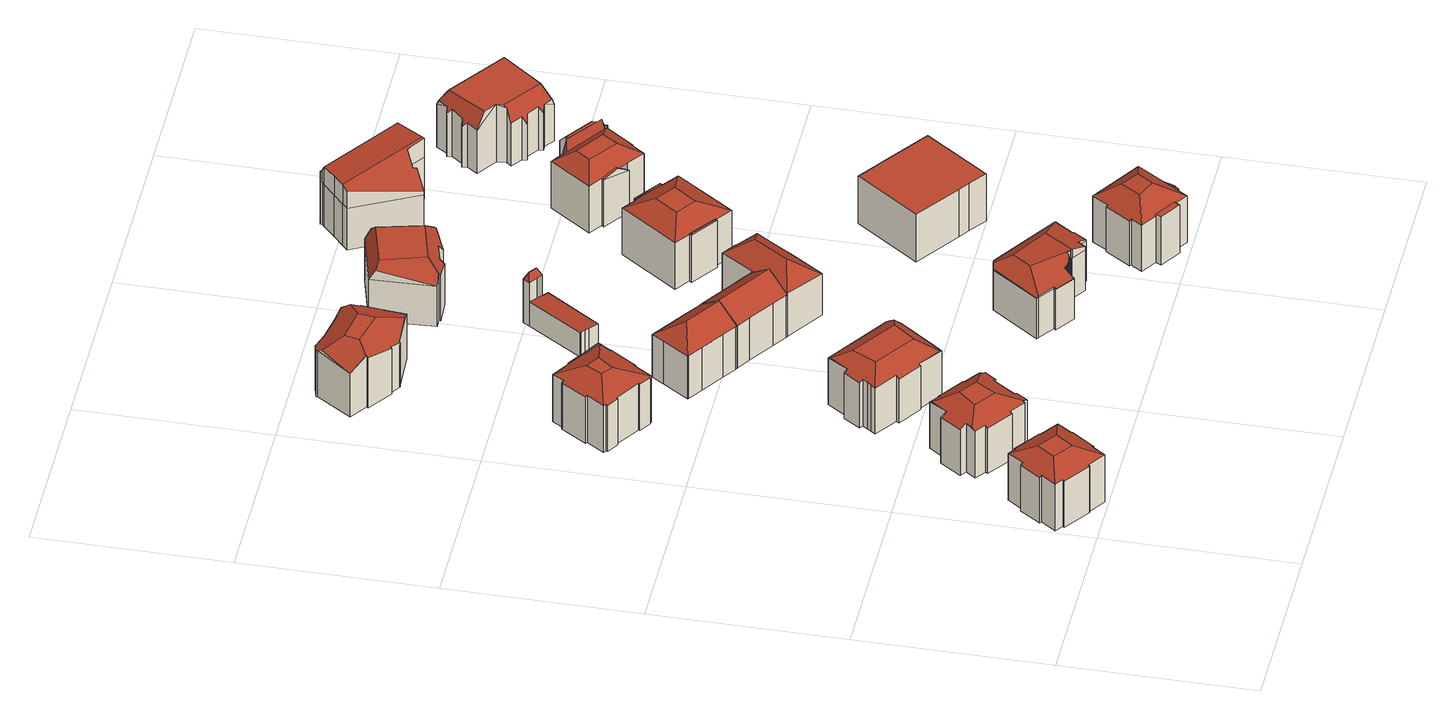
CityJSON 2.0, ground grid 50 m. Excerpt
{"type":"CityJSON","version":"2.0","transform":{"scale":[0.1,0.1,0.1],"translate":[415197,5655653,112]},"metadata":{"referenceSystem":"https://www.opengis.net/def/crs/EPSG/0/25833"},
"CityObjects":{
"building1":{"type":"Building","attributes":{"Dachtyp_tdc":"tdcCutTentRoof","Gemeindeschluessel":14612000,"Dachneigung":26.46,"QualitaetDacherkennung":61,"Geometrietyp2DReferenz":"3000","measuredHeight":16.93,"function":"31001_9998","roofType":"9999"},"geometry":[{"type":"Solid","lod":"2","boundaries":[[[[0,1,2,3]],[[1,4,5,2]],[[4,6,7,5]],[[6,8,9,7]],[[8,10,11,9]],[[10,12,13,11]],[[12,14,15,13]],[[14,16,17,15]],[[16,18,19,17]],[[18,20,21,19]],[[20,22,23,21]],[[22,24,25,23]],[[24,26,27,25]],[[26,28,29,27]],[[28,30,31,29]],[[30,32,33,31]],[[32,34,35,33]],[[34,36,37,35]],[[36,38,39,37]],[[38,0,3,39]],[[14,12,10,8,6,4,40,41]],[[24,22,20,18,16,14,41,42]],[[34,32,30,28,26,24,42,43]],[[4,1,0,38,36,34,43,40]],[[43,42,41,40]],[[3,2,5,7,9,11,13,15,17,19,21,23,25,27,29,31,33,35,37,39]]]],"semantics":{"surfaces":[{"type":"WallSurface"},{"type":"RoofSurface"},{"type":"GroundSurface"}],"values":[[0,0,0,0,0,0,0,0,0,0,0,0,0,0,0,0,0,0,0,0,1,1,1,1,1,2]]}}]},
"building2":{"type":"Building","attributes":{"Dachtyp_tdc":"tdcFreeFormRoof","Gemeindeschluessel":14612000,"Dachneigung":25.33,"QualitaetDacherkennung":45,"Geometrietyp2DReferenz":"3000","measuredHeight":16.92,"function":"31001_9998","roofType":"5000"},"geometry":[{"type":"Solid","lod":"2","boundaries":[[[[44,45,46,47]],[[45,48,49,46]],[[48,50,51,49]],[[50,52,53,51]],[[52,54,55,53]],[[54,56,57,55]],[[56,58,59,57]],[[58,60,61,59]],[[60,62,63,61]],[[62,64,65,63]],[[64,66,67,65]],[[66,68,69,67]],[[68,70,71,69]],[[70,72,73,71]],[[72,74,75,73]],[[74,76,77,75]],[[76,78,79,77]],[[78,80,81,79]],[[80,82,83,81]],[[82,84,85,83]],[[84,86,87,85]],[[86,88,89,87]],[[88,90,91,89]],[[90,44,47,91]],[[92,93,88,86,84,82,80,78,76,94,95]],[[92,96,97,48,45,44,90,93]],[[98,99,62,60,58,56,54,52,50,97,96]],[[74,72,70,68,66,64,99,98,95,94]],[[95,98,96,92]],[[50,48,97]],[[64,62,99]],[[90,88,93]],[[76,74,94]],[[47,46,49,51,53,55,57,59,61,63,65,67,69,71,73,75,77,79,81,83,85,87,89,91]]]],"semantics":{"surfaces":[{"type":"WallSurface"},{"type":"RoofSurface"},{"type":"GroundSurface"}],"values":[[0,0,0,0,0,0,0,0,0,0,0,0,0,0,0,0,0,0,0,0,0,0,0,0,1,1,1,1,1,0,0,0,0,2]]}}]},
"building3":{"type":"Building","attributes":{"Gemeindeschluessel":14612000,"Geometrietyp2DReferenz":"3000","function":"31001_9998","roofType":"9999"},"children":["building3-1","building3-2"]},
"building3-1":{"type":"BuildingPart","attributes":{"Dachtyp_tdc":"tdcPolyFlatRoof","Dachneigung":2.86,"QualitaetDacherkennung":8,"Geometrietyp2DReferenz":"3000","measuredHeight":14.55,"roofType":"2100"},"parents":["building3"],"geometry":[{"type":"MultiSurface","lod":"2","boundaries":[[[100,101,102,103]],[[101,104,105,102]],[[104,106,107,105]],[[106,108,109,107]],[[108,110,111,109]],[[110,112,113,111]],[[112,114,115,116,113]],[[114,112,110,108,106,104,101,100,117]],[[103,102,105,107,109,111,113,116]]],"semantics":{"surfaces":[{"type":"WallSurface"},{"type":"RoofSurface"},{"type":"GroundSurface"}],"values":[0,0,0,0,0,0,0,1,2]}}]},
"building3-2":{"type":"BuildingPart","attributes":{"Dachtyp_tdc":"tdcCutTentRoof","Dachneigung":22.01,"QualitaetDacherkennung":61,"Geometrietyp2DReferenz":"3000","measuredHeight":16.85,"roofType":"9999"},"parents":["building3"],"geometry":[{"type":"MultiSurface","lod":"2","boundaries":[[[118,119,120,121]],[[119,122,123,120]],[[122,124,100,103,123]],[[115,125,126,116]],[[125,127,128,126]],[[127,129,130,128]],[[129,131,132,130]],[[131,133,134,132]],[[133,135,136,134]],[[135,137,138,136]],[[137,139,140,138]],[[139,141,142,140]],[[141,143,144,142]],[[143,145,146,144]],[[145,147,148,146]],[[147,149,150,148]],[[149,151,152,150]],[[151,153,154,152]],[[153,155,156,154]],[[155,118,121,156]],[[115,117,124,122,157,158]],[[133,131,129,127,125,115,158,159]],[[151,149,147,145,143,141,139,137,135,133,159,160]],[[122,119,118,155,153,151,160,157]],[[160,159,158,157]],[[121,120,123,103,116,126,128,130,132,134,136,138,140,142,144,146,148,150,152,154,156]]],"semantics":{"surfaces":[{"type":"WallSurface"},{"type":"RoofSurface"},{"type":"GroundSurface"}],"values":[0,0,0,0,0,0,0,0,0,0,0,0,0,0,0,0,0,0,0,0,1,1,1,1,1,2]}}]},
"building4":{"type":"Building","attributes":{"Dachtyp_tdc":"tdcFreeFormRoof","Gemeindeschluessel":14612000,"Dachneigung":32.3,"QualitaetDacherkennung":56,"Geometrietyp2DReferenz":"3000","measuredHeight":16.77,"function":"31001_9998","roofType":"5000"},"geometry":[{"type":"Solid","lod":"2","boundaries":[[[[161,162,163,164]],[[162,165,166,163]],[[165,167,168,166]],[[167,169,170,168]],[[169,171,172,170]],[[171,173,174,172]],[[173,175,176,174]],[[175,177,178,176]],[[177,179,180,178]],[[179,181,182,180]],[[181,183,184,182]],[[183,185,186,184]],[[185,187,188,186]],[[187,189,190,188]],[[189,191,192,190]],[[191,193,194,192]],[[193,195,196,194]],[[195,197,198,196]],[[197,161,164,198]],[[199,173,171,169,200,201,202]],[[175,199,202,203,204,183,181,179,177]],[[205,206,193,191,189,187,185,204,203]],[[205,201,200,167,165,162,161,197,195,206]],[[203,202,201,205]],[[175,173,199]],[[169,167,200]],[[185,183,204]],[[195,193,206]],[[164,163,166,168,170,172,174,176,178,180,182,184,186,188,190,192,194,196,198]]]],"semantics":{"surfaces":[{"type":"WallSurface"},{"type":"RoofSurface"},{"type":"GroundSurface"}],"values":[[0,0,0,0,0,0,0,0,0,0,0,0,0,0,0,0,0,0,0,1,1,1,1,1,0,0,0,0,2]]}}]},
"building5":{"type":"Building","attributes":{"Dachtyp_tdc":"tdcFreeFormRoof","Gemeindeschluessel":14612000,"Dachneigung":35.89,"QualitaetDacherkennung":59,"Geometrietyp2DReferenz":"3000","measuredHeight":17.26,"function":"31001_9998","roofType":"5000"},"geometry":[{"type":"Solid","lod":"2","boundaries":[[[[207,208,209,210]],[[208,211,212,209]],[[211,213,214,212]],[[213,215,216,214]],[[215,217,218,216]],[[217,219,220,218]],[[219,221,222,220]],[[221,223,224,222]],[[223,225,226,224]],[[225,227,228,226]],[[227,229,230,228]],[[229,231,232,230]],[[225,223,221,219,217,215,233]],[[215,213,211,233]],[[211,208,207,231,229,227,225,233]],[[232,210,209,212,214,216,218,220,222,224,226,228,230]],[[231,207,210,232]]]],"semantics":{"surfaces":[{"type":"WallSurface"},{"type":"RoofSurface"},{"type":"GroundSurface"}],"values":[[0,0,0,0,0,0,0,0,0,0,0,0,1,1,1,2,0]]}}]},
"building6":{"type":"Building","attributes":{"Dachtyp_tdc":"tdcFreeFormRoof","Gemeindeschluessel":14612000,"Dachneigung":29.19,"QualitaetDacherkennung":29,"Geometrietyp2DReferenz":"3000","measuredHeight":17.27,"function":"31001_9998","roofType":"5000"},"geometry":[{"type":"Solid","lod":"2","boundaries":[[[[234,235,236,237]],[[235,238,239,236]],[[238,240,241,239]],[[240,242,243,241]],[[242,244,245,243]],[[244,246,247,245]],[[246,248,249,247]],[[248,250,251,249]],[[250,252,253,251]],[[252,254,255,253]],[[254,256,257,255]],[[256,258,259,257]],[[258,260,261,259]],[[260,262,263,261]],[[262,264,265,263]],[[264,266,267,265]],[[266,268,269,267]],[[268,270,271,269]],[[270,234,237,271]],[[240,272,273,274,275,248,246,244,242]],[[276,277,260,258,256,254,252,250,275,274]],[[276,278,279,262,277]],[[278,273,272,238,235,234,270,268,266,264,279]],[[274,273,278,276]],[[240,238,272]],[[250,248,275]],[[264,262,279]],[[262,260,277]],[[237,236,239,241,243,245,247,249,251,253,255,257,259,261,263,265,267,269,271]]]],"semantics":{"surfaces":[{"type":"WallSurface"},{"type":"RoofSurface"},{"type":"GroundSurface"}],"values":[[0,0,0,0,0,0,0,0,0,0,0,0,0,0,0,0,0,0,0,1,1,1,1,1,0,0,0,0,2]]}}]},
"building7":{"type":"Building","attributes":{"Dachtyp_tdc":"tdcGableRoof","Gemeindeschluessel":14612000,"Dachneigung":35.76,"QualitaetDacherkennung":65,"Geometrietyp2DReferenz":"3000","measuredHeight":17.19,"function":"31001_9998","roofType":"3100"},"geometry":[{"type":"Solid","lod":"2","boundaries":[[[[280,281,282,283]],[[281,284,285,282]],[[284,286,287,285]],[[286,288,289,287]],[[288,290,291,289]],[[290,292,293,291]],[[292,294,295,293]],[[294,296,297,295]],[[296,298,299,297]],[[298,300,301,299]],[[300,302,303,301]],[[302,227,304,303]],[[227,305,306,304]],[[305,223,307,306]],[[223,308,309,307]],[[308,280,283,309]],[[305,227,302,300,298,296,294,292,290]],[[290,288,286,284,281,280,308,223,305]],[[283,282,285,287,289,291,293,295,297,299,301,303,304,306,307,309]]]],"semantics":{"surfaces":[{"type":"WallSurface"},{"type":"RoofSurface"},{"type":"GroundSurface"}],"values":[[0,0,0,0,0,0,0,0,0,0,0,0,0,0,0,0,1,1,2]]}}]},
"building8":{"type":"Building","attributes":{"Gemeindeschluessel":14612000,"Geometrietyp2DReferenz":"3000","function":"31001_9998","roofType":"9999"},"children":["building8-1","building8-2"]},
"building8-1":{"type":"BuildingPart","attributes":{"Dachtyp_tdc":"tdcFreeFormRoof","Dachneigung":65.58,"QualitaetDacherkennung":4,"Geometrietyp2DReferenz":"3000","measuredHeight":15.23,"roofType":"5000"},"parents":["building8"],"geometry":[{"type":"MultiSurface","lod":"2","boundaries":[[[310,311,312,313,314]],[[311,315,316,312]],[[315,317,318,319,316]],[[320,321,315,311]],[[320,311,310]],[[321,320,310,317]],[[321,317,315]],[[319,313,312,316]]],"semantics":{"surfaces":[{"type":"WallSurface"},{"type":"RoofSurface"},{"type":"GroundSurface"}],"values":[0,0,0,1,1,1,1,2]}}]},
"building8-2":{"type":"BuildingPart","attributes":{"Dachtyp_tdc":"tdcPolyFlatRoof","Dachneigung":6.59,"QualitaetDacherkennung":70,"Geometrietyp2DReferenz":"3000","measuredHeight":7.3,"roofType":"2100"},"parents":["building8"],"geometry":[{"type":"MultiSurface","lod":"2","boundaries":[[[318,322,323,319]],[[322,324,325,323]],[[324,326,327,325]],[[326,328,329,327]],[[328,330,331,329]],[[330,332,333,331]],[[332,314,313,333]],[[332,330,328,326,324,322,318,314]],[[313,319,323,325,327,329,331,333]]],"semantics":{"surfaces":[{"type":"WallSurface"},{"type":"RoofSurface"},{"type":"GroundSurface"}],"values":[0,0,0,0,0,0,0,1,2]}}]},
"building9":{"type":"Building","attributes":{"Dachtyp_tdc":"tdcFreeFormRoof","Gemeindeschluessel":14612000,"Dachneigung":3.52,"QualitaetDacherkennung":40,"Geometrietyp2DReferenz":"3000","measuredHeight":15.54,"function":"31001_9998","roofType":"5000"},"geometry":[{"type":"Solid","lod":"2","boundaries":[[[[334,335,336,337]],[[337,336,338,339]],[[340,341,342]],[[343,344,340]],[[342,341,345,346,347]],[[348,349,344,343]],[[350,349,348]],[[351,352,353,354]],[[355,356,352,351]],[[354,353,357,358]],[[358,357,359,360]],[[360,359,361,362]],[[362,361,363,364]],[[364,363,365,366]],[[366,365,367,368]],[[368,367,369,370]],[[370,369,371,372]],[[372,371,373,374]],[[374,373,375,376]],[[376,375,377,378]],[[378,377,379,380]],[[380,379,381,382]],[[382,381,383,384]],[[384,383,385,386]],[[386,385,387,388]],[[388,387,389,390]],[[390,389,391,392]],[[392,391,350]],[[339,338,393,394]],[[394,393,356,355]],[[395,396,335,334]],[[347,346,397,398]],[[398,397,399,400]],[[400,399,401,402]],[[402,401,396,395]],[[403,404,405,406,407,408,409,410,411,412,413,414,415,416,417,418,419,420,421,422,423,424,425,426,427,428,429,430,431,432,433,434,435,436,437]],[[386,388,404,403]],[[388,390,405,404]],[[390,392,406,405]],[[392,350,407,406]],[[350,348,408,407]],[[348,343,409,408]],[[343,340,410,409]],[[340,342,411,410]],[[342,347,412,411]],[[347,398,413,412]],[[398,400,414,413]],[[400,402,415,414]],[[402,395,416,415]],[[395,334,417,416]],[[334,337,418,417]],[[337,339,419,418]],[[339,394,420,419]],[[394,355,421,420]],[[355,351,422,421]],[[351,354,423,422]],[[354,358,424,423]],[[358,360,425,424]],[[360,362,426,425]],[[362,364,427,426]],[[364,366,428,427]],[[366,368,429,428]],[[368,370,430,429]],[[370,372,431,430]],[[372,374,432,431]],[[374,376,433,432]],[[376,378,434,433]],[[378,380,435,434]],[[380,382,436,435]],[[382,384,437,436]],[[384,386,403,437]],[[396,401,399,397,346,345,438,335]],[[356,393,338,439,391,389,387,385,383,381,379,377,375,373,371,369,367,365,363,361,359,357,353,352]],[[440,344,349,350,391,439]],[[345,341,340,344,440,438]],[[336,335,438,440,439,338]]]],"semantics":{"surfaces":[{"type":"WallSurface"},{"type":"GroundSurface"},{"type":"RoofSurface"}],"values":[[0,0,0,0,0,0,0,0,0,0,0,0,0,0,0,0,0,0,0,0,0,0,0,0,0,0,0,0,0,0,0,0,0,0,0,1,0,0,0,0,0,0,0,0,0,0,0,0,0,0,0,0,0,0,0,0,0,0,0,0,0,0,0,0,0,0,0,0,0,0,0,2,2,2,2,2]]}}]},
"building10":{"type":"Building","attributes":{"Dachtyp_tdc":"tdcFreeFormRoof","Gemeindeschluessel":14612000,"Dachneigung":36.67,"QualitaetDacherkennung":55,"Geometrietyp2DReferenz":"3000","measuredHeight":17.05,"function":"31001_9998","roofType":"5000"},"geometry":[{"type":"Solid","lod":"2","boundaries":[[[[441,442,443,444]],[[442,445,446,443]],[[445,447,448,446]],[[447,449,450,448]],[[449,451,452,450]],[[451,453,454,452]],[[453,455,456,454]],[[455,457,458,456]],[[457,459,460,458]],[[459,461,462,460]],[[461,463,464,462]],[[463,465,466,464]],[[465,467,468,466]],[[467,441,444,468]],[[467,469,470,441]],[[455,453,451,449,447,471]],[[461,459,457,455,471,469,467,465,463]],[[471,447,445,442,470,469]],[[442,441,470]],[[444,443,446,448,450,452,454,456,458,460,462,464,466,468]]]],"semantics":{"surfaces":[{"type":"WallSurface"},{"type":"RoofSurface"},{"type":"GroundSurface"}],"values":[[0,0,0,0,0,0,0,0,0,0,0,0,0,0,1,1,1,1,0,2]]}}]},
"building11":{"type":"Building","attributes":{"Dachtyp_tdc":"tdcFreeFormRoof","Gemeindeschluessel":14612000,"Dachneigung":0.51,"QualitaetDacherkennung":48,"Geometrietyp2DReferenz":"3000","measuredHeight":17.25,"function":"31001_9998","roofType":"5000"},"geometry":[{"type":"Solid","lod":"2","boundaries":[[[[472,473,474,475]],[[473,476,477,474]],[[476,478,479,477]],[[478,480,481,479]],[[480,482,483,481]],[[482,484,485,483]],[[484,486,487,485]],[[486,488,489,487]],[[488,490,491,489]],[[490,492,493,491]],[[492,494,495,493]],[[494,472,475,495]],[[496,497,473,472,498,499]],[[500,501,478,476,497,496]],[[502,503,490,488,486,484,482,480,501,500]],[[492,503,502,499,498,494]],[[502,500,496,499]],[[476,473,497]],[[492,490,503]],[[472,494,498]],[[480,478,501]],[[475,474,477,479,481,483,485,487,489,491,493,495]]]],"semantics":{"surfaces":[{"type":"WallSurface"},{"type":"RoofSurface"},{"type":"GroundSurface"}],"values":[[0,0,0,0,0,0,0,0,0,0,0,0,1,1,1,1,1,0,0,0,0,2]]}}]},
"building12":{"type":"Building","attributes":{"Gemeindeschluessel":14612000,"Geometrietyp2DReferenz":"3000","function":"31001_9998","roofType":"9999"},"children":["building12-1","building12-2","building12-3"]},
"building12-1":{"type":"BuildingPart","attributes":{"Dachtyp_tdc":"tdcCutTentRoof","Dachneigung":35.68,"QualitaetDacherkennung":61,"Geometrietyp2DReferenz":"3000","measuredHeight":17.92,"roofType":"9999"},"parents":["building12"],"geometry":[{"type":"MultiSurface","lod":"2","boundaries":[[[504,505,506,507,508,509,510,511]],[[512,504,511,513]],[[514,515,516,517,512,513,518]],[[509,519,520,521,514,518,510]],[[518,513,511,510]],[[522,523,524,525,526,527,528,529,530,531,532,533]],[[519,509,524,523]],[[509,508,525,524]],[[508,507,526,525]],[[507,506,527,526]],[[506,505,528,527]],[[505,504,529,528]],[[504,512,534,530,529]],[[515,514,532,531,535]],[[514,521,533,532]]],"semantics":{"surfaces":[{"type":"RoofSurface"},{"type":"GroundSurface"},{"type":"WallSurface"}],"values":[0,0,0,0,0,1,2,2,2,2,2,2,2,2,2]}}]},
"building12-2":{"type":"BuildingPart","attributes":{"Dachtyp_tdc":"tdcPolyFlatRoof","Dachneigung":0,"QualitaetDacherkennung":49,"Geometrietyp2DReferenz":"3000","measuredHeight":14.68,"roofType":"1000"},"parents":["building12"],"geometry":[{"type":"MultiSurface","lod":"2","boundaries":[[[536,537,538,533,521]],[[537,539,540,538]],[[539,541,519,523,540]],[[541,539,537,536,542]],[[522,533,538,540,523]]],"semantics":{"surfaces":[{"type":"WallSurface"},{"type":"RoofSurface"},{"type":"GroundSurface"}],"values":[0,0,0,1,2]}}]},
"building12-3":{"type":"BuildingPart","attributes":{"Dachtyp_tdc":"tdcGableRoof","Dachneigung":12.39,"QualitaetDacherkennung":10,"Geometrietyp2DReferenz":"3000","measuredHeight":14.34,"roofType":"3100"},"parents":["building12"],"geometry":[{"type":"MultiSurface","lod":"2","boundaries":[[[534,543,544,530]],[[543,545,546,544]],[[545,535,531,546]],[[545,543,547]],[[543,534,517,548,547]],[[535,545,547,548,516]],[[530,544,546,531]]],"semantics":{"surfaces":[{"type":"WallSurface"},{"type":"RoofSurface"},{"type":"GroundSurface"}],"values":[0,0,0,0,1,1,2]}}]},
"building13":{"type":"Building","attributes":{"Gemeindeschluessel":14612000,"Geometrietyp2DReferenz":"3000","function":"31001_9998","roofType":"9999"},"children":["building13-1","building13-2","building13-3"]},
"building13-1":{"type":"BuildingPart","attributes":{"Dachtyp_tdc":"tdcFreeFormRoof","Dachneigung":29.18,"QualitaetDacherkennung":26,"Geometrietyp2DReferenz":"3000","measuredHeight":14.48,"roofType":"5000"},"parents":["building13"],"geometry":[{"type":"MultiSurface","lod":"2","boundaries":[[[549,550,551,552,553]],[[550,554,555,551]],[[554,556,557,555]],[[556,558,557]],[[559,556,554]],[[560,559,554,550]],[[560,550,549,561]],[[559,560,561,556]],[[552,551,555,557,562]]],"semantics":{"surfaces":[{"type":"WallSurface"},{"type":"RoofSurface"},{"type":"GroundSurface"}],"values":[0,0,0,0,1,1,1,1,2]}}]},
"building13-2":{"type":"BuildingPart","attributes":{"Dachtyp_tdc":"tdcCutTentRoof","Dachneigung":26.24,"QualitaetDacherkennung":64,"Geometrietyp2DReferenz":"3000","measuredHeight":17.24,"roofType":"9999"},"parents":["building13"],"geometry":[{"type":"MultiSurface","lod":"2","boundaries":[[[563,564,565,566]],[[564,567,568,565]],[[567,569,570,568]],[[569,553,552,570]],[[558,571,572,557]],[[571,573,574,572]],[[573,575,576,574]],[[575,577,578,576]],[[569,567,579,580]],[[571,558,581,553,569,580,582]],[[573,571,582,583]],[[567,564,563,577,575,573,583,579]],[[583,582,580,579]],[[566,565,568,570,552,562,557,572,574,576,578]]],"semantics":{"surfaces":[{"type":"WallSurface"},{"type":"RoofSurface"},{"type":"GroundSurface"}],"values":[0,0,0,0,0,0,0,0,1,1,1,1,1,2]}}]},
"building13-3":{"type":"BuildingPart","attributes":{"Dachtyp_tdc":"tdcFreeFormRoof","Dachneigung":29.74,"QualitaetDacherkennung":10,"Geometrietyp2DReferenz":"3000","measuredHeight":14.36,"roofType":"5000"},"parents":["building13"],"geometry":[{"type":"MultiSurface","lod":"2","boundaries":[[[584,585,586,578,577]],[[585,587,588,586]],[[587,589,563,566,588]],[[590,591,587,585]],[[590,585,584]],[[591,590,584,589]],[[591,589,587]],[[566,578,586,588]]],"semantics":{"surfaces":[{"type":"WallSurface"},{"type":"RoofSurface"},{"type":"GroundSurface"}],"values":[0,0,0,1,1,1,1,2]}}]},
"building14":{"type":"Building","attributes":{"Dachtyp_tdc":"tdcPolyFlatRoof","Gemeindeschluessel":14612000,"Dachneigung":0,"QualitaetDacherkennung":56,"Geometrietyp2DReferenz":"3000","measuredHeight":14.34,"function":"31001_9998","roofType":"1000"},"geometry":[{"type":"Solid","lod":"2","boundaries":[[[[592,593,594,595]],[[593,596,597,594]],[[596,598,599,597]],[[598,600,601,599]],[[600,602,603,601]],[[602,604,605,603]],[[604,606,607,605]],[[604,602,600,598,596,593,592,606]],[[607,595,594,597,599,601,603,605]],[[606,592,595,607]]]],"semantics":{"surfaces":[{"type":"WallSurface"},{"type":"RoofSurface"},{"type":"GroundSurface"}],"values":[[0,0,0,0,0,0,0,1,2,0]]}}]},
"building15":{"type":"Building","attributes":{"Dachtyp_tdc":"tdcFreeFormRoof","Gemeindeschluessel":14612000,"Dachneigung":3.26,"QualitaetDacherkennung":33,"Geometrietyp2DReferenz":"3000","measuredHeight":18.59,"function":"31001_9998","roofType":"5000"},"geometry":[{"type":"Solid","lod":"2","boundaries":[[[[608,609,610,611]],[[609,612,613,610]],[[612,614,615,613]],[[614,616,617,615]],[[616,618,619,617]],[[618,620,621,619]],[[620,622,623,621]],[[622,624,625,623]],[[624,626,627,625]],[[626,628,629,627]],[[628,630,631,629]],[[632,633,634,635,636,637,638,639]],[[640,641,642,643,644,645,616]],[[646,635,634,645,644]],[[647,646,644,648]],[[630,635,646,647]],[[648,644,643,608]],[[608,643,642,609]],[[609,642,641,612]],[[612,641,640,614]],[[614,640,616]],[[622,639,638,624]],[[620,632,639,622]],[[624,638,637,626]],[[626,637,636,628]],[[628,636,635,630]],[[618,633,632,620]],[[616,645,634,633,618]],[[631,649,650,611,610,613,615,617,619,621,623,625,627,629]],[[630,647,649,631]],[[647,648,650,649]],[[648,608,611,650]]]],"semantics":{"surfaces":[{"type":"WallSurface"},{"type":"RoofSurface"},{"type":"GroundSurface"}],"values":[[0,0,0,0,0,0,0,0,0,0,0,1,1,1,0,0,0,0,0,0,0,0,0,0,0,0,0,0,2,0,0,0]]}}]},
"building16":{"type":"Building","attributes":{"Gemeindeschluessel":14612000,"Geometrietyp2DReferenz":"3000","function":"31001_9998","roofType":"9999"},"children":["building16-1","building16-2","building16-3","building16-4"]},
"building16-1":{"type":"BuildingPart","attributes":{"Dachtyp_tdc":"tdcGableRoof","Dachneigung":11.37,"QualitaetDacherkennung":14,"Geometrietyp2DReferenz":"3000","measuredHeight":15.13,"roofType":"3100"},"parents":["building16"],"geometry":[{"type":"MultiSurface","lod":"2","boundaries":[[[651,652,653,654]],[[652,655,656,653]],[[655,657,658,656]],[[655,652,659]],[[652,651,660,661,659]],[[657,655,659,661,662]],[[654,653,656,658]]],"semantics":{"surfaces":[{"type":"WallSurface"},{"type":"RoofSurface"},{"type":"GroundSurface"}],"values":[0,0,0,0,1,1,2]}}]},
"building16-2":{"type":"BuildingPart","attributes":{"Dachtyp_tdc":"tdcFreeFormRoof","Dachneigung":80.84,"QualitaetDacherkennung":28,"Geometrietyp2DReferenz":"3000","measuredHeight":17.37,"roofType":"5000"},"parents":["building16"],"geometry":[{"type":"MultiSurface","lod":"2","boundaries":[[[663,664,665,666]],[[667,664,663]],[[668,667,663,669]],[[668,669,670]],[[667,668,670,671,664]],[[672,673,666,665,674]]],"semantics":{"surfaces":[{"type":"WallSurface"},{"type":"RoofSurface"},{"type":"GroundSurface"}],"values":[0,1,1,1,1,2]}}]},
"building16-3":{"type":"BuildingPart","attributes":{"Dachtyp_tdc":"tdcHipAndGableRoof","Dachneigung":47.98,"QualitaetDacherkennung":20,"Geometrietyp2DReferenz":"3000","measuredHeight":15.69,"roofType":"5000"},"parents":["building16"],"geometry":[{"type":"MultiSurface","lod":"2","boundaries":[[[675,676,677,678]],[[676,679,680,677]],[[679,681,682,680]],[[681,683,684,682]],[[683,685,686,684]],[[685,687,688,686]],[[687,689,690,691,688]],[[692,693,694,674,671]],[[693,675,678,694]],[[695,683,681,696]],[[681,679,676,675,693,696]],[[695,697,689,687,685,683]],[[693,692,695,696]],[[678,677,680,682,684,686,688,691,673,672,674,694]]],"semantics":{"surfaces":[{"type":"WallSurface"},{"type":"RoofSurface"},{"type":"GroundSurface"}],"values":[0,0,0,0,0,0,0,0,0,1,1,1,1,2]}}]},
"building16-4":{"type":"BuildingPart","attributes":{"Dachtyp_tdc":"tdcCutTentRoof","Dachneigung":33.7,"QualitaetDacherkennung":55,"Geometrietyp2DReferenz":"3000","measuredHeight":17.38,"roofType":"9999"},"parents":["building16"],"geometry":[{"type":"MultiSurface","lod":"2","boundaries":[[[690,698,699,691]],[[698,700,701,699]],[[700,702,703,701]],[[702,704,654,703]],[[704,651,654]],[[705,706,707,658,657]],[[706,708,709,707]],[[708,710,663,666,709]],[[702,700,698,690,711,712,713]],[[706,705,714,660,704,702,713,715]],[[708,706,715,716]],[[711,710,708,716,712]],[[716,715,713,712]],[[691,699,701,703,654,658,707,709,666,673]]],"semantics":{"surfaces":[{"type":"WallSurface"},{"type":"RoofSurface"},{"type":"GroundSurface"}],"values":[0,0,0,0,0,0,0,0,1,1,1,1,1,2]}}]},
"building17":{"type":"Building","attributes":{"Dachtyp_tdc":"tdcFreeFormRoof","Gemeindeschluessel":14612000,"Dachneigung":0.349,"QualitaetDacherkennung":60,"Geometrietyp2DReferenz":"3000","measuredHeight":17.52,"function":"31001_9998","roofType":"5000"},"geometry":[{"type":"Solid","lod":"2","boundaries":[[[[717,718,719,720]],[[718,721,722,719]],[[721,723,724,722]],[[723,725,726,724]],[[725,727,728,726]],[[727,729,730,728]],[[729,731,732,730]],[[731,733,734,732]],[[733,735,736,734]],[[735,737,738,736]],[[739,740,741,742]],[[740,743,744,741]],[[743,745,746,744]],[[745,747,748,746]],[[747,749,750,748]],[[749,751,752,750]],[[751,753,754,752]],[[753,717,720,754]],[[755,756,737,735,757,758]],[[759,756,755,760,761,739]],[[751,749,747,745,743,740,761,760,762,717,753]],[[758,757,733,731,729,727,725,723,721,763]],[[760,755,758,763,718,762]],[[759,737,756]],[[740,739,761]],[[718,717,762]],[[721,718,763]],[[735,733,757]],[[720,719,722,724,726,728,730,732,734,736,738,764,742,741,744,746,748,750,752,754]],[[737,759,764,738]],[[759,739,742,764]]]],"semantics":{"surfaces":[{"type":"WallSurface"},{"type":"RoofSurface"},{"type":"GroundSurface"}],"values":[[0,0,0,0,0,0,0,0,0,0,0,0,0,0,0,0,0,0,1,1,1,1,1,0,0,0,0,0,2,0,0]]}}]}
},
"vertices":[
[188,178,153],[185,174,155],[185,174,13],[188,178,13],[230,142,156],[230,142,13],[205,105,156],[205,105,13],[209,102,153],[209,102,13],[165,41,153],[165,41,13],[161,44,156],[161,44,13],[135,8,156],[135,8,13],[90,39,155],[90,39,13],[88,36,153],[88,36,13],[19,84,153],[19,84,13],[22,88,155],[22,88,13],[2,102,155],[2,102,13],[29,141,155],[29,141,13],[24,145,151],[24,145,13],[62,199,151],[62,199,13],[68,195,155],[68,195,13],[97,236,155],[97,236,13],[117,222,155],[117,222,13],[120,226,153],[120,226,13],[155,129,183],[123,84,183],[72,120,183],[104,165,183],
[169,368,149],[207,422,149],[207,422,11],[169,368,11],[223,411,157],[223,411,11],[258,460,152],[258,460,11],[285,440,152],[285,440,11],[288,445,148],[288,445,11],[354,398,149],[354,398,11],[350,393,153],[350,393,11],[389,365,153],[389,365,11],[387,362,155],[387,362,11],[399,353,149],[399,353,11],[378,323,149],[378,323,11],[370,329,153],[370,329,11],[327,268,154],[327,268,11],[335,263,149],[335,263,11],[314,233,149],[314,233,11],[301,241,156],[301,241,11],[298,236,153],[298,236,11],[259,264,153],[259,264,11],[255,258,149],[255,258,11],[189,305,149],[189,305,11],[193,311,153],[193,311,11],[167,330,153],[167,330,11],[185,356,158],[185,356,11],[235,346,178],[173,339,158],[302,241,156],[290,307,178],[274,391,180],[253,453,157],[321,358,180],[388,361,155],
[217,1342,146],[225,1343,146],[225,1343,7],[217,1342,7],[239,1334,147],[239,1334,7],[240,1336,147],[240,1336,7],[272,1315,149],[272,1315,7],[271,1313,149],[271,1313,7],[324,1280,152],[324,1280,7],[321,1275,152],[321,1275,151],[321,1275,7],[306,1285,151],
[161,1336,148],[166,1333,151],[166,1333,7],[161,1336,7],[185,1363,151],[185,1363,7],[217,1342,151],[303,1248,151],[303,1248,7],[307,1246,149],[307,1246,7],[262,1176,147],[262,1176,7],[259,1179,149],[259,1179,7],[229,1132,148],[229,1132,7],[224,1135,148],[224,1135,7],[222,1133,147],[222,1133,7],[192,1153,147],[192,1153,7],[194,1156,148],[194,1156,7],[130,1196,148],[130,1196,7],[128,1193,146],[128,1193,7],[98,1212,146],[98,1212,7],[100,1216,148],[100,1216,7],[93,1220,148],[93,1220,7],[123,1266,149],[123,1266,7],[118,1269,147],[118,1269,7],[204,1286,175],[241,1263,175],[210,1222,175],[179,1242,175],
[310,633,153],[301,639,146],[301,639,11],[310,633,11],[330,683,149],[330,683,11],[339,677,155],[339,677,11],[376,731,152],[376,731,11],[540,621,153],[540,621,11],[540,612,157],[540,612,11],[541,597,156],[541,597,11],[542,588,152],[542,588,11],[480,493,145],[480,493,11],[472,482,145],[472,482,11],[465,472,144],[465,472,11],[402,514,147],[402,514,11],[400,510,144],[400,510,11],[338,550,144],[338,550,11],[344,559,150],[344,559,11],[286,598,150],[286,598,11],[294,610,151],[294,610,11],[302,620,152],[302,620,11],[541,605,160],[370,723,158],[383,672,179],[498,594,179],[455,539,179],[461,475,147],[349,610,179],[287,598,151],
[371,1038,138],[335,1062,138],[335,1062,9],[371,1038,9],[332,1064,138],[332,1064,9],[377,1132,138],[377,1132,9],[398,1164,138],[398,1164,9],[487,1105,138],[487,1105,9],[522,1082,138],[522,1082,9],[535,1074,138],[535,1074,9],[537,1073,138],[537,1073,9],[504,1022,181],[504,1022,9],[470,972,138],[470,972,9],[467,974,138],[467,974,9],[432,998,138],[432,998,9],[410,1084,181],
[229,1929,145],[293,1916,147],[293,1916,7],[229,1929,7],[344,1911,145],[344,1911,7],[346,1863,156],[346,1863,7],[351,1864,153],[351,1864,7],[354,1807,147],[354,1807,7],[350,1807,149],[350,1807,7],[352,1752,144],[352,1752,7],[246,1748,143],[246,1748,7],[244,1746,141],[244,1746,7],[216,1764,147],[216,1764,7],[214,1761,145],[214,1761,7],[149,1805,160],[149,1805,7],[152,1809,163],[152,1809,7],[106,1840,138],[106,1840,7],[168,1933,148],[168,1933,7],[167,1935,147],[167,1935,7],[196,1944,139],[196,1944,7],[197,1942,141],[197,1942,7],[345,1887,158],[287,1857,180],[279,1813,180],[327,1751,154],[189,1834,180],[151,1810,163],[197,1872,180],[159,1919,156],
[600,1031,138],[607,1026,138],[607,1026,10],[600,1031,10],[625,1014,138],[625,1014,10],[650,998,138],[650,998,10],[680,978,138],[680,978,10],[647,929,182],[647,929,10],[620,888,146],[620,888,10],[613,878,138],[613,878,10],[609,880,138],[609,880,10],[573,904,138],[573,904,10],[507,948,138],[507,948,10],[472,971,137],[472,971,10],[470,972,10],[504,1023,182],[504,1023,10],[537,1073,10],[582,1043,138],[582,1043,10],
[532,1491,141],[543,1507,141],[543,1507,10],[532,1491,10],[532,1491,83],[579,1482,141],[579,1482,10],[568,1466,141],[568,1466,78],[568,1466,10],[546,1493,162],[566,1480,162],
[585,1455,76],[585,1455,10],[490,1314,76],[490,1314,10],[464,1331,79],[464,1331,10],[454,1338,81],[454,1338,10],[442,1346,82],[442,1346,10],[439,1348,83],[439,1348,10],
[891,240,134],[891,240,160],[888,242,160],[888,242,134],[887,243,160],[887,243,134],[845,422,134],[1016,308,136],[1016,308,134],[823,419,134],[823,419,144],[1014,306,138],[983,259,138],[983,259,134],[809,417,134],[809,417,137],[721,293,134],[872,246,134],[872,246,158],[870,245,157],[870,245,134],[875,248,134],[875,248,159],[867,244,156],[867,244,134],[865,243,155],[865,243,134],[862,243,154],[862,243,134],[859,242,154],[859,242,134],[856,242,153],[856,242,134],[854,242,152],[854,242,134],[851,242,151],[851,242,134],[848,242,151],[848,242,134],[846,243,150],[846,243,134],[843,243,150],[843,243,134],[840,244,150],[840,244,134],[838,245,149],[838,245,134],[835,246,149],[835,246,134],[833,248,149],[833,248,134],[813,220,135],[813,220,134],[764,255,135],[764,255,134],[768,260,138],[768,260,134],[726,289,138],[726,289,134],[877,249,160],[877,249,134],[927,216,134],[927,216,145],[987,256,136],[987,256,134],[963,221,136],[963,221,134],[941,236,145],[941,236,134],[813,220,12],[764,255,12],[768,260,12],[726,289,12],[721,293,12],[809,417,12],[823,419,12],[845,422,12],[1016,308,12],[983,259,12],[987,256,12],[963,221,12],[941,236,12],[927,216,12],[891,240,12],[888,242,12],[887,243,12],[877,249,12],[875,248,12],[872,246,12],[870,245,12],[867,244,12],[865,243,12],[862,243,12],[859,242,12],[856,242,12],[854,242,12],[851,242,12],[848,242,12],[846,243,12],[843,243,12],[840,244,12],[838,245,12],[835,246,12],[833,248,12],[941,315,160],[800,324,168],[832,372,168],
[613,878,142],[620,888,142],[620,888,11],[613,878,11],[680,978,143],[680,978,11],[735,1061,142],[735,1061,11],[744,1055,142],[744,1055,11],[767,1040,141],[767,1040,11],[782,1030,140],[782,1030,11],[833,996,136],[833,996,11],[830,992,136],[830,992,11],[807,958,136],[807,958,11],[785,923,136],[785,923,11],[772,903,136],[772,903,11],[714,816,136],[714,816,11],[711,813,136],[711,813,11],[695,896,181],[613,878,143],[753,985,181],
[473,1870,138],[623,1910,138],[623,1910,13],[473,1870,13],[697,1762,135],[697,1762,13],[677,1752,157],[677,1752,13],[680,1747,151],[680,1747,13],[622,1718,135],[622,1718,13],[617,1729,150],[617,1729,13],[569,1716,149],[569,1716,13],[570,1704,135],[570,1704,13],[505,1701,151],[505,1701,13],[505,1706,156],[505,1706,13],[482,1705,135],[482,1705,13],[617,1881,184],[631,1895,167],[474,1853,167],[494,1848,184],[644,1767,185],[678,1751,157],[527,1736,185],[505,1705,156],
[1113,235,152],[1086,194,152],[1082,197,148],[1039,131,148],[1044,128,152],[1024,98,152],[1095,117,187],[1128,168,187],[1243,151,154],[1168,136,192],[1155,14,154],[1173,42,154],[1177,48,154],[1186,63,154],[1141,95,192],[1065,72,152],[1066,72,153],[1120,37,153],[1066,72,13],[1065,72,13],[1024,98,13],[1044,128,13],[1039,131,13],[1082,197,13],[1086,194,13],[1113,235,13],[1243,151,13],[1173,42,13],[1155,14,13],[1120,37,13],[1243,151,131],[1173,42,152],
[1120,37,159],[1111,23,159],[1111,23,13],[1057,58,159],[1057,58,13],[1065,72,159],[1066,72,159],
[1248,148,131],[1248,148,13],[1178,39,152],[1178,39,13],[1186,52,156],[1181,55,156],
[846,1100,153],[842,1095,153],[842,1095,10],[846,1100,10],[846,1100,150],[773,1144,153],[773,1144,10],[777,1150,153],[777,1150,10],[777,1150,150],[778,1145,155],[842,1100,154],[846,1101,153],[846,1101,10],
[953,1252,150],[952,1252,151],[952,1252,10],[953,1252,10],[996,1221,150],[996,1221,10],[890,1070,150],[890,1070,10],[739,1177,151],[739,1177,10],[846,1328,151],[846,1328,10],[883,1301,151],[883,1301,10],[883,1302,151],[883,1302,10],[910,1211,182],[869,1153,182],[846,1101,150],[817,1189,182],[859,1249,182],
[883,1302,152],[886,1306,152],[886,1306,10],[956,1257,152],[956,1257,10],[953,1252,152],[887,1302,153],[952,1257,153],
[1074,554,151],[960,635,151],[960,635,8],[1074,554,8],[1078,800,151],[1078,800,8],[1129,764,151],[1129,764,8],[1157,745,151],[1157,745,8],[1265,668,151],[1265,668,8],[1148,502,151],[1148,502,8],[1103,534,151],[1103,534,8],
[818,2053,138],[817,2057,138],[817,2057,11],[818,2053,11],[847,2058,138],[847,2058,11],[847,2055,138],[847,2055,11],[1029,1934,138],[1029,1934,11],[960,1833,138],[960,1833,11],[913,1865,138],[913,1865,11],[868,1842,138],[868,1842,11],[873,1833,138],[873,1833,11],[818,1805,138],[818,1805,11],[731,1974,138],[731,1974,11],[746,1988,138],[746,1988,11],[913,1865,194],[960,1833,195],[963,1838,197],[746,1988,197],[731,1974,189],[818,1805,150],[873,1833,173],[868,1842,175],[847,2055,143],[847,2058,139],[817,2057,170],[818,2053,175],[810,2046,192],[1011,1908,192],[776,2015,195],[776,2015,138],[810,2046,138],[776,2015,11],[810,2046,11],
[1017,1349,133],[1013,1344,133],[1013,1344,8],[1017,1349,8],[944,1392,150],[944,1392,8],[948,1398,150],[948,1398,8],[983,1365,159],[995,1365,152],[987,1371,159],[952,1395,151],
[1033,1500,136],[1041,1512,136],[1041,1512,8],[1033,1500,8],[1043,1502,182],[1136,1436,180],[1138,1426,136],[1146,1438,136],[1063,1497,136],[1146,1438,8],[1138,1426,8],[1063,1497,8],
[1085,1528,140],[1124,1501,140],[1124,1501,8],[1085,1528,8],[1120,1497,146],[1120,1497,8],[1166,1465,145],[1166,1465,8],[1146,1437,162],[1146,1437,8],[1140,1428,159],[1140,1428,8],[1143,1425,159],[1143,1425,8],[1142,1423,159],[1142,1423,150],[1142,1423,8],[1063,1497,162],[1072,1510,165],[1072,1510,8],[1146,1438,162],[1141,1461,165],[1138,1426,159],
[1091,1351,150],[1091,1351,8],[1087,1354,153],[1087,1354,8],[1061,1318,153],[1061,1318,8],[1017,1349,152],[948,1398,151],[914,1422,150],[914,1422,8],[990,1530,150],[990,1530,8],[1033,1500,151],[1138,1426,153],[1077,1420,182],[1049,1381,182],[953,1395,151],[976,1434,181],[1002,1471,181],
[1136,1668,178],[1133,1692,187],[1133,1692,12],[1136,1668,12],[1081,1728,142],[1081,1728,12],[1100,1756,146],[1100,1756,12],[1099,1769,132],[1099,1769,12],[1111,1771,150],[1111,1771,12],[1133,1800,155],[1133,1800,12],[1131,1813,141],[1131,1813,12],[1142,1814,155],[1142,1814,12],[1162,1843,143],[1162,1843,12],[1329,1726,143],[1329,1726,12],[1241,1573,123],[1214,1592,141],[1214,1592,12],[1241,1573,12],[1201,1590,123],[1201,1590,12],[1199,1603,142],[1199,1603,12],[1169,1624,141],[1169,1624,12],[1156,1621,122],[1156,1621,12],[1154,1634,142],[1154,1634,12],[1126,1654,141],[1126,1654,12],[1314,1709,188],[1331,1714,161],[1158,1837,158],[1164,1815,188],[1333,1703,141],[1234,1605,187],[1235,1577,141],[1135,1674,187],[1102,1714,187],[1333,1703,12]
]}
